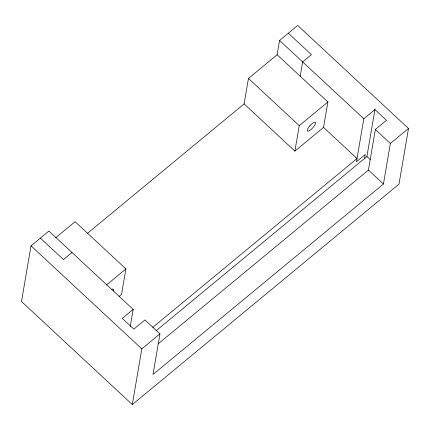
<?xml version="1.0" encoding="UTF-8"?>
<svg xmlns="http://www.w3.org/2000/svg" width="430" height="430" viewBox="0 0 430 430"><rect width="100%" height="100%" fill="white"/><g stroke="black" fill="none" stroke-linecap="round" stroke-linejoin="round"><path stroke-width="0.64" d="M130.274 326.348L133.176 309.401L48.913 231.055L31.019 245.847L21.5 301.521L132.311 404.549L398.981 184.153L408.5 128.479L297.689 25.451L279.565 40.452L277.113 54.75L248.459 78.432L244.106 103.883L87.328 233.458M55.674 237.763L75.121 221.692L125.909 268.911L121.556 294.362L118.997 296.48M132.311 404.549L141.825 348.875L159.955 333.89L144.953 319.936L133.838 329.122L122.297 318.388L133.176 309.401M159.955 333.89L153.021 374.455L383.436 184.024L390.37 143.459L408.5 128.479M300.199 76.212L302.645 61.898L311.417 54.648L288.326 33.234M244.106 103.883L294.894 151.107L299.248 125.651L327.902 101.969L277.113 54.75M294.894 151.107L323.548 127.425L327.902 101.969M375.067 108.795L374.933 109.591L363.823 118.777L356.481 161.728L365.253 154.477L364.57 158.455M155.956 330.869L366.914 156.52L374.933 109.591L386.479 120.325L375.363 129.505L368.429 170.07L158.208 343.812M71.998 252.517L63.457 259.575L40.372 238.112M106.463 284.983L125.909 268.911M152.752 327.37L357.024 158.546L323.548 127.425M111.988 289.272L112.784 289.008A5.934 1.747 -47.1 0 1 113.396 290.873M279.565 40.452L363.823 118.777M375.363 129.505L390.37 143.459M366.914 156.52L370.278 159.654M368.429 170.07L383.436 184.024M248.459 78.432L299.248 125.651M31.019 245.847L141.825 348.875M309.767 125.92L308.815 127.097A5.934 1.747 -47.1 0 0 308.127 131.145L308.917 130.881A5.934 1.747 -47.1 0 0 313.131 127.398L314.083 126.221A5.934 1.747 -47.1 0 0 314.771 122.174L313.981 122.442A5.934 1.747 -47.1 0 0 309.767 125.92"/></g></svg>
